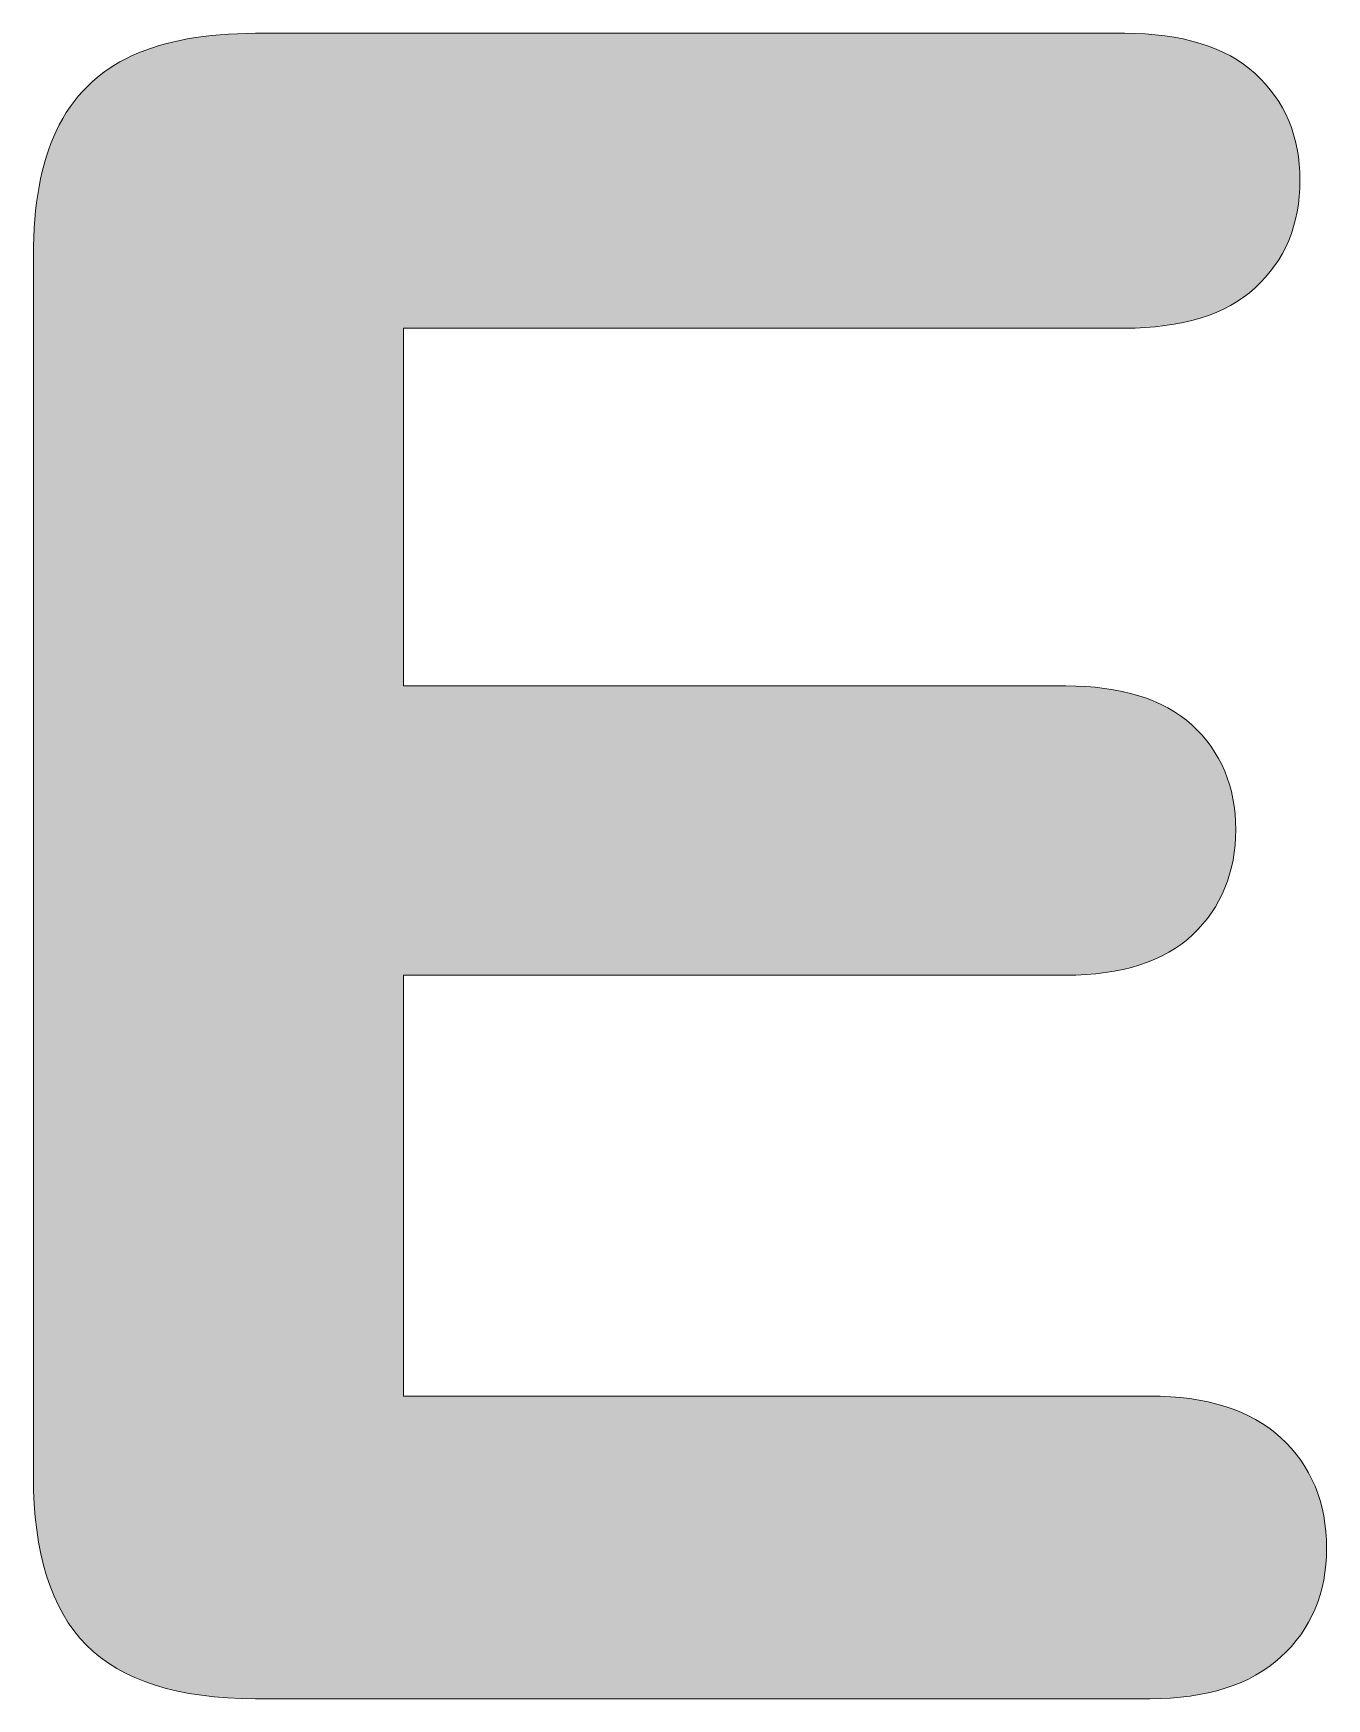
# Model space of a CAD drawing. Extents: x -272 to 621, y -388 to 48.
# Drawn here: x 291.1 to 416.9, y -387.8 to -225.9 of the extents above; entities that cross this region are included whole.
import ezdxf

# ---------------------------------------------------------------- set-up
doc = ezdxf.new("R2010")
doc.units = 0
doc.header["$MEASUREMENT"] = 0
doc.layers.add('Layer 1', color=7, linetype='Continuous', lineweight=0)

msp = doc.modelspace()

# ---------------------------------------------------------------- hatches: boundary and pattern name
at = {"layer": 'Layer 1', "true_color": 0x005978, "transparency": 33554687}
h = msp.add_hatch(color=146, dxfattribs=at)
h.dxf.hatch_style = 2
edge = h.paths.add_edge_path()
edge.add_spline(control_points=[(399.67, -358.36), (399.67, -358.36), (327.12, -358.36), (327.12, -358.36), (327.12, -358.36), (327.12, -317.44), (327.12, -317.44), (327.12, -317.44), (391.48, -317.44), (391.48, -317.44), (396.95, -317.44), (401.11, -316.11), (403.85, -313.49), (406.62, -310.85), (408.02, -307.41), (408.02, -303.27), (408.02, -299.11), (406.59, -295.69), (403.77, -293.11), (400.98, -290.59), (396.85, -289.31), (391.48, -289.31), (391.48, -289.31), (327.12, -289.31), (327.12, -289.31), (327.12, -289.31), (327.12, -254.53), (327.12, -254.53), (327.12, -254.53), (397.2, -254.53), (397.2, -254.53), (402.78, -254.53), (407.07, -253.21), (409.9, -250.61), (412.8, -247.96), (414.27, -244.44), (414.27, -240.14), (414.27, -235.91), (412.8, -232.42), (409.9, -229.77), (407.07, -227.17), (402.78, -225.86), (397.2, -225.86), (397.2, -225.86), (312.73, -225.86), (312.73, -225.86), (307.95, -225.86), (303.91, -226.59), (300.76, -228.03), (297.41, -229.56), (294.92, -232.02), (293.36, -235.36), (291.89, -238.52), (291.14, -242.59), (291.14, -247.46), (291.14, -247.46), (291.14, -366.18), (291.14, -366.18), (291.14, -373.59), (292.86, -379.1), (296.28, -382.56), (299.71, -386.03), (305.24, -387.79), (312.73, -387.79), (312.73, -387.79), (399.67, -387.79), (399.67, -387.79), (405.2, -387.79), (409.47, -386.43), (412.39, -383.76), (415.35, -381.04), (416.86, -377.48), (416.86, -373.18), (416.86, -368.74), (415.35, -365.11), (412.39, -362.39), (409.46, -359.72), (405.18, -358.36), (399.67, -358.36)], knot_values=[0, 0, 0, 0, 1, 1, 1, 2, 2, 2, 3, 3, 3, 4, 4, 4, 5, 5, 5, 6, 6, 6, 7, 7, 7, 8, 8, 8, 9, 9, 9, 10, 10, 10, 11, 11, 11, 12, 12, 12, 13, 13, 13, 14, 14, 14, 15, 15, 15, 16, 16, 16, 17, 17, 17, 18, 18, 18, 19, 19, 19, 20, 20, 20, 21, 21, 21, 22, 22, 22, 23, 23, 23, 24, 24, 24, 25, 25, 25, 26, 26, 26, 26], degree=3, periodic=0)

# ---------------------------------------------------------------- linework, layer by layer
at = {"layer": 'Layer 1'}
msp.add_open_spline([(399.67, -358.36), (399.67, -358.36), (327.12, -358.36), (327.12, -358.36), (327.12, -358.36), (327.12, -317.44), (327.12, -317.44), (327.12, -317.44), (391.48, -317.44), (391.48, -317.44), (396.95, -317.44), (401.11, -316.11), (403.85, -313.49), (406.62, -310.85), (408.02, -307.41), (408.02, -303.27), (408.02, -299.11), (406.59, -295.69), (403.77, -293.11), (400.98, -290.59), (396.85, -289.31), (391.48, -289.31), (391.48, -289.31), (327.12, -289.31), (327.12, -289.31), (327.12, -289.31), (327.12, -254.53), (327.12, -254.53), (327.12, -254.53), (397.2, -254.53), (397.2, -254.53), (402.78, -254.53), (407.07, -253.21), (409.9, -250.61), (412.8, -247.96), (414.27, -244.44), (414.27, -240.14), (414.27, -235.91), (412.8, -232.42), (409.9, -229.77), (407.07, -227.17), (402.78, -225.86), (397.2, -225.86), (397.2, -225.86), (312.73, -225.86), (312.73, -225.86), (307.95, -225.86), (303.91, -226.59), (300.76, -228.03), (297.41, -229.56), (294.92, -232.02), (293.36, -235.36), (291.89, -238.52), (291.14, -242.59), (291.14, -247.46), (291.14, -247.46), (291.14, -366.18), (291.14, -366.18), (291.14, -373.59), (292.86, -379.1), (296.28, -382.56), (299.71, -386.03), (305.24, -387.79), (312.73, -387.79), (312.73, -387.79), (399.67, -387.79), (399.67, -387.79), (405.2, -387.79), (409.47, -386.43), (412.39, -383.76), (415.35, -381.04), (416.86, -377.48), (416.86, -373.18), (416.86, -368.74), (415.35, -365.11), (412.39, -362.39), (409.46, -359.72), (405.18, -358.36), (399.67, -358.36)], degree=3, knots=[0, 0, 0, 0, 1, 1, 1, 2, 2, 2, 3, 3, 3, 4, 4, 4, 5, 5, 5, 6, 6, 6, 7, 7, 7, 8, 8, 8, 9, 9, 9, 10, 10, 10, 11, 11, 11, 12, 12, 12, 13, 13, 13, 14, 14, 14, 15, 15, 15, 16, 16, 16, 17, 17, 17, 18, 18, 18, 19, 19, 19, 20, 20, 20, 21, 21, 21, 22, 22, 22, 23, 23, 23, 24, 24, 24, 25, 25, 25, 26, 26, 26, 26], dxfattribs=at)

doc.saveas('drawing.dxf')
